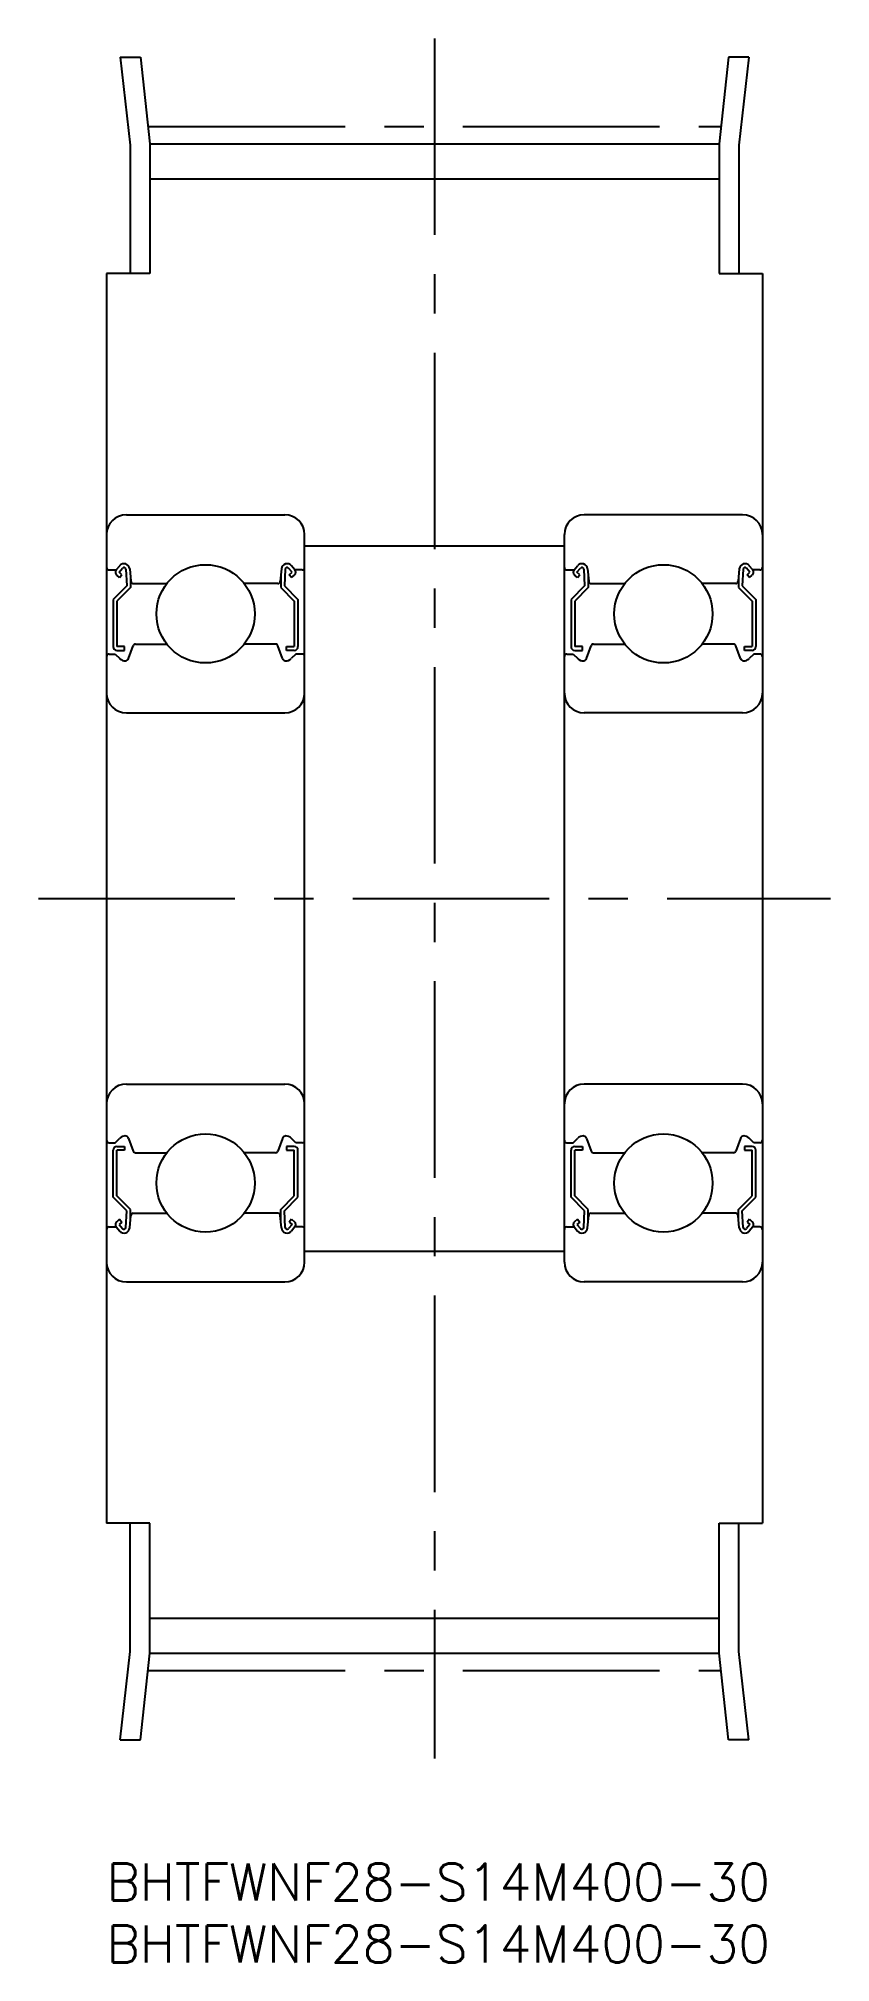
# Model space of a CAD drawing. Extents: x -6 to 58, y -8 to 147.
import ezdxf

# ---------------------------------------------------------------- set-up
doc = ezdxf.new("R2010")
doc.units = 0
doc.header["$LTSCALE"] = 0.5
doc.linetypes.add('CENTER', pattern=[50.8, 31.75, -6.35, 6.35, -6.35])
for name, color, linetype in [('MSM_CENTER', 1, 'CENTER'), ('MSM_CONTINUOUS', 7, 'CONTINUOUS'), ('MSM_PART_NUMBER', 7, 'CONTINUOUS')]:
    doc.layers.add(name, color=color, linetype=linetype)
doc.styles.get("Standard").update_dxf_attribs({"font": 'txt.shx', "height": 3, "bigfont": 'bigfont.shx'})

# ---------------------------------------------------------------- blocks, each defined once
blk = doc.blocks.new('*U2')
at = {"layer": 'MSM_PART_NUMBER'}
blk.add_text('BHTFWNF28-S14M400-30', height=3, dxfattribs=at).set_placement((0, -3))
blk = doc.blocks.new('*U3')
at = {"layer": 'MSM_PART_NUMBER'}
blk.add_text('BHTFWNF28-S14M400-30', height=3, dxfattribs=at).set_placement((0, -8))

msp = doc.modelspace()

# ---------------------------------------------------------------- linework, layer by layer
at = {"layer": 'MSM_CENTER'}
for p, q in [((26.5, 147.5), (26.5, 8.5)), ((3.4, 140.39), (49.6, 140.39)), ((-5.5, 78), (58.5, 78)), ((3.4, 15.61), (49.6, 15.61))]:
    msp.add_line(p, q, dxfattribs=at)
at = {"layer": 'MSM_CONTINUOUS'}
for p, q in [((1.11, 146), (1.9, 138.87)), ((1.11, 146), (2.73, 146)), ((2.73, 146), (3.5, 138.99)), ((50.27, 146), (49.5, 138.99)), ((51.89, 146), (50.27, 146)), ((51.89, 146), (51.1, 138.87)), ((1.9, 138.87), (1.9, 128.5)), ((3.5, 138.99), (49.5, 138.99)), ((3.5, 138.99), (3.5, 128.5)), ((49.5, 138.99), (49.5, 128.5)), ((51.1, 138.87), (51.1, 128.5)), ((3.5, 136.16), (49.5, 136.16)), ((0, 128.5), (0, 27.5)), ((3.5, 128.5), (0, 128.5)), ((49.5, 128.5), (53, 128.5)), ((53, 128.5), (53, 27.5)), ((1.6, 109), (14.4, 109)), ((51.4, 109), (38.6, 109)), ((16, 48.6), (16, 107.4)), ((37, 48.6), (37, 107.4)), ((16, 106.5), (37, 106.5)), ((0.2, 104.55), (0.78, 104.55)), ((0.78, 104.55), (1.06, 104.89)), ((1.01, 104.36), (1.29, 104.69)), ((1.24, 104.16), (1.01, 104.36)), ((1.57, 104.6), (1.63, 103.25)), ((1.87, 104.63), (1.96, 103.63)), ((14.13, 104.63), (14.04, 103.63)), ((14.43, 104.6), (14.37, 103.25)), ((14.99, 104.36), (14.71, 104.69)), ((14.76, 104.16), (14.99, 104.36)), ((15.22, 104.55), (14.94, 104.89)), ((15.8, 104.55), (15.22, 104.55)), ((37.2, 104.55), (37.78, 104.55)), ((37.78, 104.55), (38.06, 104.89)), ((38.01, 104.36), (38.29, 104.69)), ((38.24, 104.16), (38.01, 104.36)), ((38.57, 104.6), (38.63, 103.25)), ((38.87, 104.63), (38.96, 103.63)), ((51.13, 104.63), (51.04, 103.63)), ((51.43, 104.6), (51.37, 103.25)), ((51.99, 104.36), (51.71, 104.69)), ((51.76, 104.16), (51.99, 104.36)), ((52.22, 104.55), (51.94, 104.89)), ((52.8, 104.55), (52.22, 104.55)), ((1.63, 103.25), (0.53, 102.15)), ((1.05, 103.93), (0.82, 104.13)), ((1.93, 103.13), (0.83, 102.03)), ((1.05, 103.93), (1.24, 104.16)), ((1.93, 103.98), (1.93, 103.13)), ((2.16, 103.45), (4.88, 103.45)), ((13.84, 103.45), (11.12, 103.45)), ((14.07, 103.98), (14.07, 103.13)), ((14.07, 103.13), (15.17, 102.03)), ((14.37, 103.25), (15.47, 102.15)), ((14.95, 103.93), (14.76, 104.16)), ((14.95, 103.93), (15.18, 104.13)), ((38.63, 103.25), (37.53, 102.15)), ((38.05, 103.93), (37.82, 104.13)), ((38.93, 103.13), (37.83, 102.03)), ((38.05, 103.93), (38.24, 104.16)), ((38.93, 103.98), (38.93, 103.13)), ((39.16, 103.45), (41.88, 103.45)), ((50.84, 103.45), (48.12, 103.45)), ((51.07, 103.98), (51.07, 103.13)), ((51.07, 103.13), (52.17, 102.03)), ((51.37, 103.25), (52.47, 102.15)), ((51.95, 103.93), (51.76, 104.16)), ((51.95, 103.93), (52.18, 104.13)), ((0.53, 102.15), (0.53, 98.35)), ((0.83, 102.03), (0.83, 98.35)), ((15.17, 102.03), (15.17, 98.35)), ((15.47, 102.15), (15.47, 98.35)), ((37.53, 102.15), (37.53, 98.35)), ((37.83, 102.03), (37.83, 98.35)), ((52.17, 102.03), (52.17, 98.35)), ((52.47, 102.15), (52.47, 98.35)), ((1.45, 98.35), (0.83, 98.35)), ((0.83, 98.05), (1.45, 98.05)), ((1.45, 98.05), (1.45, 98.35)), ((1.78, 97.4), (2.15, 98.42)), ((2.34, 98.55), (4.88, 98.55)), ((13.66, 98.55), (11.12, 98.55)), ((14.22, 97.4), (13.85, 98.42)), ((14.55, 98.05), (14.55, 98.35)), ((14.55, 98.35), (15.17, 98.35)), ((15.17, 98.05), (14.55, 98.05)), ((38.45, 98.35), (37.83, 98.35)), ((37.83, 98.05), (38.45, 98.05)), ((38.45, 98.05), (38.45, 98.35)), ((38.78, 97.4), (39.15, 98.42)), ((39.34, 98.55), (41.88, 98.55)), ((50.66, 98.55), (48.12, 98.55)), ((51.22, 97.4), (50.85, 98.42)), ((51.55, 98.05), (51.55, 98.35)), ((51.55, 98.35), (52.17, 98.35)), ((52.17, 98.05), (51.55, 98.05)), ((0.2, 97.75), (0.7, 97.75)), ((0.7, 97.75), (1.07, 97.38)), ((15.3, 97.75), (14.93, 97.38)), ((15.8, 97.75), (15.3, 97.75)), ((37.2, 97.75), (37.7, 97.75)), ((37.7, 97.75), (38.07, 97.38)), ((52.3, 97.75), (51.93, 97.38)), ((52.8, 97.75), (52.3, 97.75)), ((1.6, 93), (14.4, 93)), ((51.4, 93), (38.6, 93)), ((1.6, 63), (14.4, 63)), ((51.4, 63), (38.6, 63)), ((0.2, 58.25), (0.7, 58.25)), ((0.53, 53.85), (0.53, 57.65)), ((0.7, 58.25), (1.07, 58.62)), ((0.83, 57.95), (1.45, 57.95)), ((1.45, 57.65), (0.83, 57.65)), ((0.83, 53.97), (0.83, 57.65)), ((1.45, 57.95), (1.45, 57.65)), ((1.78, 58.6), (2.15, 57.58)), ((14.22, 58.6), (13.85, 57.58)), ((14.55, 57.95), (14.55, 57.65)), ((15.17, 57.95), (14.55, 57.95)), ((14.55, 57.65), (15.17, 57.65)), ((15.3, 58.25), (14.93, 58.62)), ((15.17, 53.97), (15.17, 57.65)), ((15.8, 58.25), (15.3, 58.25)), ((15.47, 53.85), (15.47, 57.65)), ((37.2, 58.25), (37.7, 58.25)), ((37.53, 53.85), (37.53, 57.65)), ((37.7, 58.25), (38.07, 58.62)), ((37.83, 57.95), (38.45, 57.95)), ((37.83, 53.97), (37.83, 57.65)), ((38.45, 57.65), (37.83, 57.65)), ((38.45, 57.95), (38.45, 57.65)), ((38.78, 58.6), (39.15, 57.58)), ((51.22, 58.6), (50.85, 57.58)), ((51.55, 57.95), (51.55, 57.65)), ((52.17, 57.95), (51.55, 57.95)), ((51.55, 57.65), (52.17, 57.65)), ((52.3, 58.25), (51.93, 58.62)), ((52.17, 53.97), (52.17, 57.65)), ((52.8, 58.25), (52.3, 58.25)), ((52.47, 53.85), (52.47, 57.65)), ((2.34, 57.45), (4.88, 57.45)), ((13.66, 57.45), (11.12, 57.45)), ((39.34, 57.45), (41.88, 57.45)), ((50.66, 57.45), (48.12, 57.45)), ((1.63, 52.75), (0.53, 53.85)), ((1.93, 52.87), (0.83, 53.97)), ((1.93, 52.02), (1.93, 52.87)), ((14.07, 52.87), (15.17, 53.97)), ((14.07, 52.02), (14.07, 52.87)), ((14.37, 52.75), (15.47, 53.85)), ((38.63, 52.75), (37.53, 53.85)), ((38.93, 52.87), (37.83, 53.97)), ((38.93, 52.02), (38.93, 52.87)), ((51.07, 52.87), (52.17, 53.97)), ((51.07, 52.02), (51.07, 52.87)), ((51.37, 52.75), (52.47, 53.85)), ((0.2, 51.45), (0.78, 51.45)), ((0.78, 51.45), (1.06, 51.11)), ((1.05, 52.07), (0.82, 51.87)), ((1.24, 51.84), (1.01, 51.64)), ((1.01, 51.64), (1.29, 51.31)), ((1.05, 52.07), (1.24, 51.84)), ((1.57, 51.4), (1.63, 52.75)), ((1.87, 51.37), (1.96, 52.37)), ((2.16, 52.55), (4.88, 52.55)), ((13.84, 52.55), (11.12, 52.55)), ((14.13, 51.37), (14.04, 52.37)), ((14.43, 51.4), (14.37, 52.75)), ((14.99, 51.64), (14.71, 51.31)), ((14.95, 52.07), (14.76, 51.84)), ((14.76, 51.84), (14.99, 51.64)), ((15.22, 51.45), (14.94, 51.11)), ((14.95, 52.07), (15.18, 51.87)), ((15.8, 51.45), (15.22, 51.45)), ((37.2, 51.45), (37.78, 51.45)), ((37.78, 51.45), (38.06, 51.11)), ((38.05, 52.07), (37.82, 51.87)), ((38.24, 51.84), (38.01, 51.64)), ((38.01, 51.64), (38.29, 51.31)), ((38.05, 52.07), (38.24, 51.84)), ((38.57, 51.4), (38.63, 52.75)), ((38.87, 51.37), (38.96, 52.37)), ((39.16, 52.55), (41.88, 52.55)), ((50.84, 52.55), (48.12, 52.55)), ((51.13, 51.37), (51.04, 52.37)), ((51.43, 51.4), (51.37, 52.75)), ((51.99, 51.64), (51.71, 51.31)), ((51.95, 52.07), (51.76, 51.84)), ((51.76, 51.84), (51.99, 51.64)), ((52.22, 51.45), (51.94, 51.11)), ((51.95, 52.07), (52.18, 51.87)), ((52.8, 51.45), (52.22, 51.45)), ((16, 49.5), (37, 49.5)), ((1.6, 47), (14.4, 47)), ((51.4, 47), (38.6, 47)), ((3.5, 27.5), (0, 27.5)), ((1.9, 17.13), (1.9, 27.5)), ((3.5, 17.01), (3.5, 27.5)), ((49.5, 27.5), (53, 27.5)), ((49.5, 17.01), (49.5, 27.5)), ((51.1, 17.13), (51.1, 27.5)), ((3.5, 19.84), (49.5, 19.84)), ((1.11, 10), (1.9, 17.13)), ((51.89, 10), (51.1, 17.13)), ((2.73, 10), (3.5, 17.01)), ((3.5, 17.01), (49.5, 17.01)), ((50.27, 10), (49.5, 17.01)), ((1.11, 10), (2.73, 10)), ((51.89, 10), (50.27, 10))]:
    msp.add_line(p, q, dxfattribs=at)
for centre in [(8, 101), (45, 101), (8, 55), (45, 55)]:
    msp.add_circle(centre, 3.97, dxfattribs=at)
for centre, radius, start, end in [((1.6, 107.4), 1.6, 90, 180), ((14.4, 107.4), 1.6, 0, 90), ((38.6, 107.4), 1.6, 90, 180), ((51.4, 107.4), 1.6, 0, 90), ((0.2, 104.75), 0.2, 180, 270), ((1.01, 104.36), 0.3, 139.9105, 229.9992), ((1.41, 104.59), 0.46, 4.9869, 139.9105), ((1.41, 104.59), 0.16, 2.3754, 139.9946), ((14.59, 104.59), 0.46, 40.0895, 175.0131), ((14.59, 104.59), 0.16, 40.0054, 177.6246), ((14.99, 104.36), 0.3, 310.0008, 40.0895), ((15.8, 104.75), 0.2, 270, 0), ((37.2, 104.75), 0.2, 180, 270), ((38.01, 104.36), 0.3, 139.9105, 229.9992), ((38.41, 104.59), 0.46, 4.9869, 139.9105), ((38.41, 104.59), 0.16, 2.3754, 139.9946), ((51.59, 104.59), 0.46, 40.0895, 175.0131), ((51.59, 104.59), 0.16, 40.0054, 177.6246), ((51.99, 104.36), 0.3, 310.0008, 40.0895), ((52.8, 104.75), 0.2, 270, 0), ((2.16, 103.65), 0.2, 184.9869, 270), ((13.84, 103.65), 0.2, 270, 355.0131), ((39.16, 103.65), 0.2, 184.9869, 270), ((50.84, 103.65), 0.2, 270, 355.0131), ((0.83, 98.35), 0.3, 180, 270), ((2.34, 98.35), 0.2, 90, 160.0304), ((13.66, 98.35), 0.2, 19.9696, 90), ((15.17, 98.35), 0.3, 270, 0), ((37.83, 98.35), 0.3, 180, 270), ((39.34, 98.35), 0.2, 90, 160.0304), ((50.66, 98.35), 0.2, 19.9696, 90), ((52.17, 98.35), 0.3, 270, 0), ((0.2, 97.55), 0.2, 90, 180), ((1.5, 97.8), 0.6, 225.0023, 272.8279), ((1.5, 97.5), 0.3, 265.4914, 340.0304), ((14.5, 97.5), 0.3, 199.9696, 274.5086), ((14.5, 97.8), 0.6, 267.1721, 314.9977), ((15.8, 97.55), 0.2, 0, 90), ((37.2, 97.55), 0.2, 90, 180), ((38.5, 97.8), 0.6, 225.0023, 272.8279), ((38.5, 97.5), 0.3, 265.4914, 340.0304), ((51.5, 97.5), 0.3, 199.9696, 274.5086), ((51.5, 97.8), 0.6, 267.1721, 314.9977), ((52.8, 97.55), 0.2, 0, 90), ((1.6, 94.6), 1.6, 180, 270), ((14.4, 94.6), 1.6, 270, 0), ((38.6, 94.6), 1.6, 180, 270), ((51.4, 94.6), 1.6, 270, 0), ((1.6, 61.4), 1.6, 90, 180), ((14.4, 61.4), 1.6, 0, 90), ((38.6, 61.4), 1.6, 90, 180), ((51.4, 61.4), 1.6, 0, 90), ((0.2, 58.45), 0.2, 180, 270), ((0.83, 57.65), 0.3, 90, 180), ((1.5, 58.2), 0.6, 87.1721, 134.9977), ((1.5, 58.5), 0.3, 19.9696, 94.5086), ((2.34, 57.65), 0.2, 199.9696, 270), ((13.66, 57.65), 0.2, 270, 340.0304), ((14.5, 58.5), 0.3, 85.4914, 160.0304), ((14.5, 58.2), 0.6, 45.0023, 92.8279), ((15.17, 57.65), 0.3, 0, 90), ((15.8, 58.45), 0.2, 270, 0), ((37.2, 58.45), 0.2, 180, 270), ((37.83, 57.65), 0.3, 90, 180), ((38.5, 58.2), 0.6, 87.1721, 134.9977), ((38.5, 58.5), 0.3, 19.9696, 94.5086), ((39.34, 57.65), 0.2, 199.9696, 270), ((50.66, 57.65), 0.2, 270, 340.0304), ((51.5, 58.5), 0.3, 85.4914, 160.0304), ((51.5, 58.2), 0.6, 45.0023, 92.8279), ((52.17, 57.65), 0.3, 0, 90), ((52.8, 58.45), 0.2, 270, 0), ((0.2, 51.25), 0.2, 90, 180), ((1.01, 51.64), 0.3, 130.0008, 220.0895), ((1.41, 51.41), 0.46, 220.0895, 355.0131), ((1.41, 51.41), 0.16, 220.0054, 357.6246), ((2.16, 52.35), 0.2, 90, 175.0131), ((13.84, 52.35), 0.2, 4.9869, 90), ((14.59, 51.41), 0.46, 184.9869, 319.9105), ((14.59, 51.41), 0.16, 182.3754, 319.9946), ((14.99, 51.64), 0.3, 319.9105, 49.9992), ((15.8, 51.25), 0.2, 0, 90), ((37.2, 51.25), 0.2, 90, 180), ((38.01, 51.64), 0.3, 130.0008, 220.0895), ((38.41, 51.41), 0.46, 220.0895, 355.0131), ((38.41, 51.41), 0.16, 220.0054, 357.6246), ((39.16, 52.35), 0.2, 90, 175.0131), ((50.84, 52.35), 0.2, 4.9869, 90), ((51.59, 51.41), 0.46, 184.9869, 319.9105), ((51.59, 51.41), 0.16, 182.3754, 319.9946), ((51.99, 51.64), 0.3, 319.9105, 49.9992), ((52.8, 51.25), 0.2, 0, 90), ((1.6, 48.6), 1.6, 180, 270), ((14.4, 48.6), 1.6, 270, 0), ((38.6, 48.6), 1.6, 180, 270), ((51.4, 48.6), 1.6, 270, 0)]:
    msp.add_arc(centre, radius, start, end, dxfattribs=at)

# ---------------------------------------------------------------- block references
for name in ['*U2', '*U3']:
    msp.add_blockref(name, (0, 0), dxfattribs=at)

doc.saveas('drawing.dxf')
